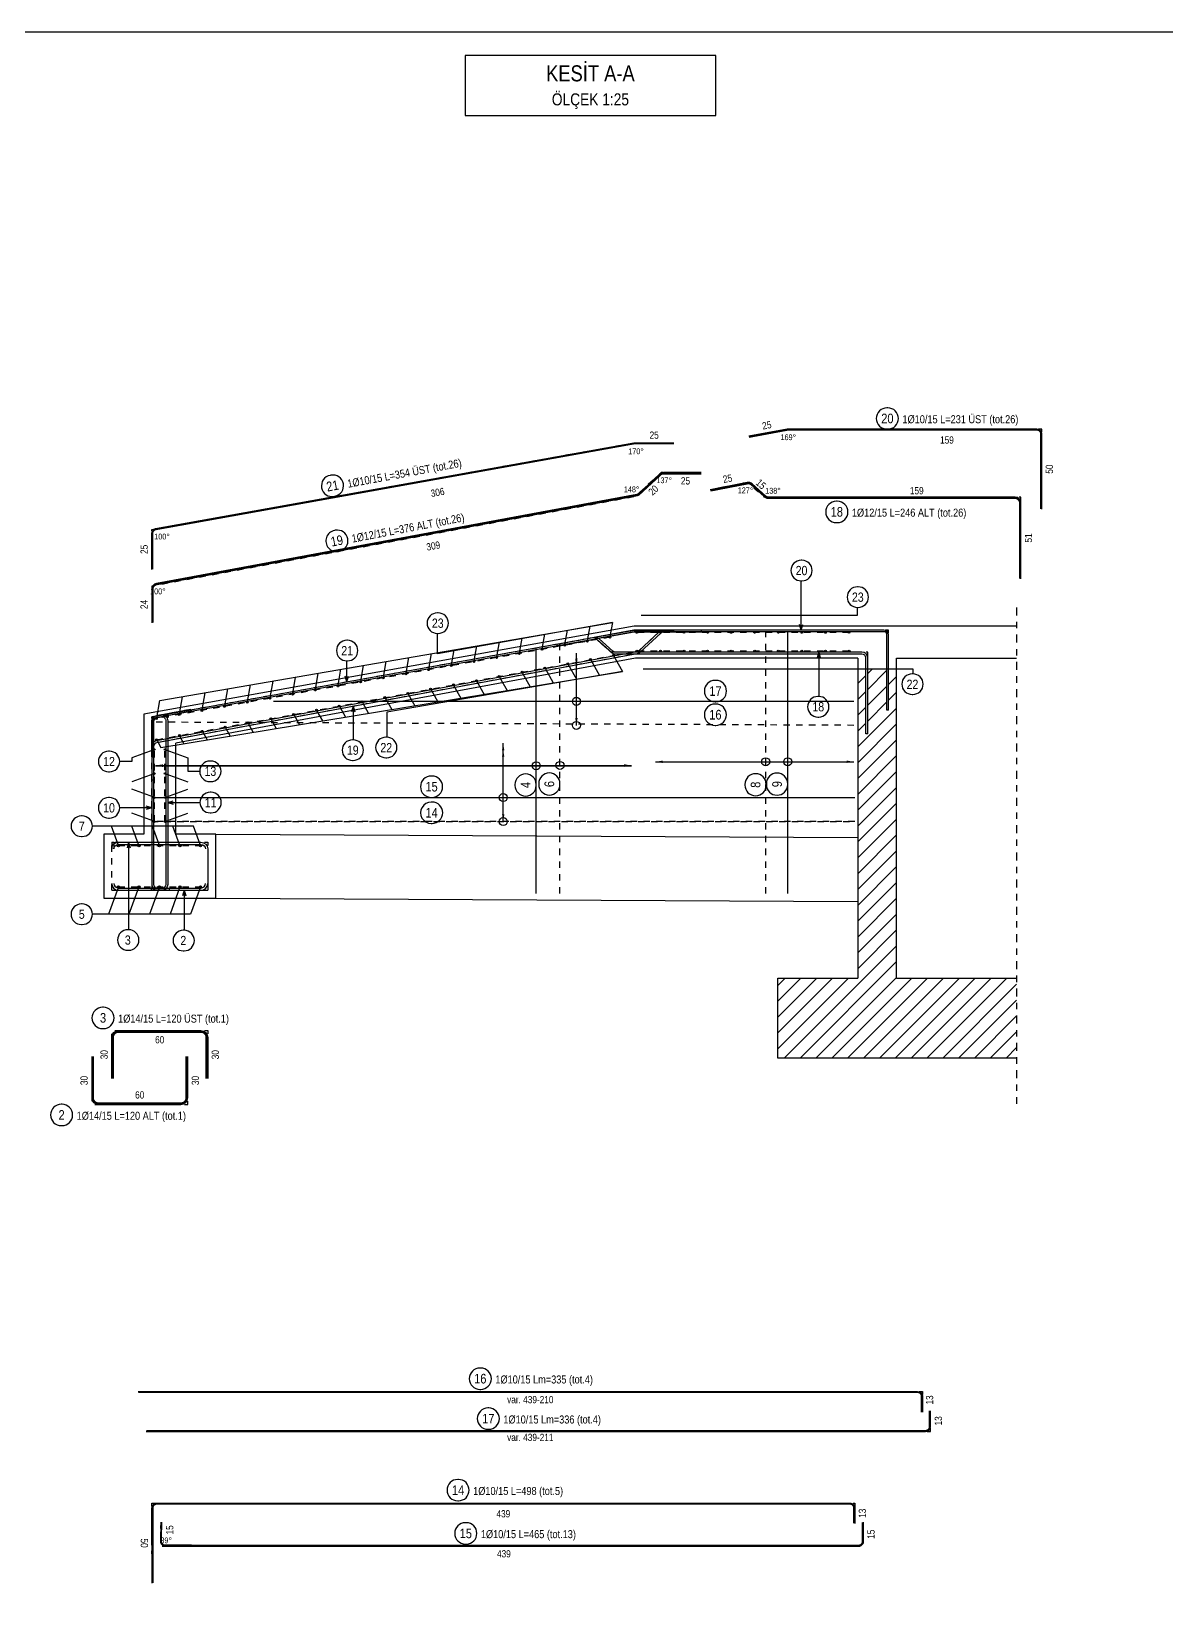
# Model space of a CAD drawing. Header units: metres. Extents: x 419734 to 420376, y 4564732 to 4565123.
# Drawn here: x 419902.43 to 419920.16, y 4564766.69 to 4564791.44 of the extents above; entities that cross this region are included whole.
import ezdxf
from ezdxf.enums import TextEntityAlignment as Align

# ---------------------------------------------------------------- set-up
doc = ezdxf.new("R2010")
doc.units = ezdxf.units.M
for name, pattern in [('ACA_TRATTO1', [1.5, 1, -0.5]), ('CONTINUA', [0]), ('HIDDEN', [0.5, 0.3, -0.2]), ('PUNTEGGIATA2', [0.125, 0, -0.125]), ('TRATTO-PUNTO', [1, 0.5, -0.25, 0, -0.25])]:
    doc.linetypes.add(name, pattern=pattern)
for name, color, linetype in [("07-ENTITA' COPRENTE", 7, 'Continuous'), ('07-TITOLI', 4, 'CONTINUA'), ('07_Ferri', 7, 'Continuous'), ('07_Richiami', 7, 'Continuous'), ('07_Serie Barre', 7, 'Continuous'), ('07_Tondini', 1, 'Continuous'), ('SW_ASSI', 7, 'TRATTO-PUNTO'), ('SW_MAGRONE', 2, 'Continuous'), ('SW_SEZIONI_CARPENTERIA', 4, 'Continuous'), ('SW_SOTTILE_02', 1, 'Continuous'), ('SW_TESTI', 2, 'Continuous'), ('SW_TRATTEGGIO_252', 252, 'Continuous')]:
    doc.layers.add(name, color=color, linetype=linetype)
doc.layers.add('07_GENERATRICI', color=31, linetype='Continuous', plot=False)
doc.layers.add('07_Poligonale', color=8, linetype='Continuous', plot=False)
doc.styles.add('ACA_1', font='ARIALN.TTF')
doc.styles.add('ITALFERR', font='romans.shx', dxfattribs={"width": 0.8})
doc.styles.add('SWS', font='ARIALN.TTF')

# ---------------------------------------------------------------- blocks, each defined once
blk = doc.blocks.new('*U1837')
at = {"layer": 'SW_TESTI', "color": 3, "style": 'ITALFERR', "width": 0.8}
for tag, p in [('EVENTUALE_1', (0, -0.6)), ('EVENTUALE_2', (0, -1.25))]:
    blk.add_attdef(tag, text='', height=0.3, dxfattribs=at).set_placement(p, align=Align.CENTER)
at = {"layer": 'SW_TESTI', "color": 2, "style": 'ITALFERR', "width": 0.8}
blk.add_attdef('EVENTUALE_3', text='', height=0.3, dxfattribs=at).set_placement((0, -1.9), align=Align.CENTER)
at = {"color": 255}
blk.add_wipeout([(-3.131, 1.5), (-3.131, 0), (3.131, 0), (3.131, 1.5)], dxfattribs=at).dxf.layer = "07-ENTITA' COPRENTE"
at = {"layer": 'SW_SOTTILE_02', "ltscale": 0.02}
blk.add_lwpolyline([(-3.131, 0), (3.131, 0), (3.131, 1.5), (-3.131, 1.5)], close=True, dxfattribs=at)
at = {"layer": 'SW_TESTI', "color": 3, "style": 'ITALFERR', "width": 0.8}
blk.add_attdef('TITOLO', text='', height=0.4, dxfattribs=at).set_placement((0, 0.85), align=Align.CENTER)
at = {"layer": 'SW_TESTI', "color": 2, "style": 'ITALFERR', "width": 0.8}
blk.add_attdef('SCALA', text='', height=0.3, dxfattribs=at).set_placement((0, 0.25), align=Align.CENTER)
blk = doc.blocks.new('STC_TCA_07148101130212000102', base_point=(112.4458, 15.4102))
at = {"color": 0}
blk.add_lwpolyline([(112.4433, 15.4768, 1), (112.4433, 15.3435), (112.4483, 15.3435, 1), (112.4483, 15.4768), (112.4433, 15.4768)], format="xyb", dxfattribs=at)
blk = doc.blocks.new('STC_TCA_07148100130212000101', base_point=(41.8663, 24.5986))
at = {"color": 0}
blk.add_lwpolyline([(41.8638, 24.6652, 1), (41.8638, 24.532), (41.8688, 24.532, 1), (41.8688, 24.6652), (41.8638, 24.6652)], format="xyb", dxfattribs=at)
blk = doc.blocks.new('STC_TCA_07148100130212000102', base_point=(11.1184, 11.2817))
at = {"color": 0}
blk.add_lwpolyline([(11.1159, 11.3484, 1), (11.1159, 11.2151), (11.1209, 11.2151, 1), (11.1209, 11.3484), (11.1159, 11.3484)], format="xyb", dxfattribs=at)
blk = doc.blocks.new('STC_TCA_07148101053130212000102', base_point=(119.4289, 27.1133))
at = {"color": 0}
blk.add_lwpolyline([(119.4142, 27.1784, 1), (119.4386, 27.0473), (119.4435, 27.0483, 1), (119.4192, 27.1793), (119.4142, 27.1784)], format="xyb", dxfattribs=at)
blk = doc.blocks.new('STC_TCA_07148101084130212000102', base_point=(119.456, 26.7699))
at = {"color": 0}
blk.add_lwpolyline([(119.4411, 26.8349, 1), (119.4661, 26.704), (119.471, 26.7049, 1), (119.446, 26.8358), (119.4411, 26.8349)], format="xyb", dxfattribs=at)
blk = doc.blocks.new('aca_arrow3')
at = {"color": 0}
blk.add_solid([(-1, 0.17), (0, 0), (-1, -0.16)], dxfattribs=at)
blk = doc.blocks.new('ACA_T1000200101177Continuous1000112500200011')
h = blk.add_hatch(color=7)
edge = h.paths.add_edge_path(flags=0)
edge.add_arc((0, 0), 0.005, 0, 360)
at = {"color": 0}
blk.add_circle((0, 0), 0.005, dxfattribs=at)
blk = doc.blocks.new('ACA_T1200200101177Continuous1000112500200011')
h = blk.add_hatch(color=7)
edge = h.paths.add_edge_path(flags=0)
edge.add_arc((0, 0), 0.006, 0, 360)
at = {"color": 0}
blk.add_circle((0, 0), 0.006, dxfattribs=at)
blk = doc.blocks.new('STC_TCA_07148109000130212000101', base_point=(43.9566, 29.4361))
at = {"color": 0}
blk.add_lwpolyline([(43.89, 29.4336, 1), (44.0232, 29.4336), (44.0232, 29.4386, 1), (43.89, 29.4386), (43.89, 29.4336)], format="xyb", dxfattribs=at)
blk = doc.blocks.new('STC_TCA_071481035985130212000102', base_point=(120.0482, 24.1411))
at = {"color": 0}
blk.add_lwpolyline([(120.0459, 24.2077, 1), (120.0455, 24.0745), (120.0505, 24.0744, 1), (120.0509, 24.2077), (120.0459, 24.2077)], format="xyb", dxfattribs=at)
blk = doc.blocks.new('ACA_T1400200101177Continuous1000112500200011')
h = blk.add_hatch(color=7)
edge = h.paths.add_edge_path(flags=0)
edge.add_arc((0, 0), 0.007, 0, 360)
at = {"color": 0}
blk.add_circle((0, 0), 0.007, dxfattribs=at)
blk = doc.blocks.new('STC_TCA_07147100130214000102', base_point=(14.2588, 10.4237))
at = {"color": 0}
blk.add_lwpolyline([(14.2563, 10.4879, 1), (14.2563, 10.3595), (14.2613, 10.3595, 1), (14.2613, 10.4879), (14.2563, 10.4879)], format="xyb", dxfattribs=at)
blk = doc.blocks.new('STC_TCA_07147100130213000102', base_point=(21.4863, 10.4237))
at = {"color": 0}
blk.add_lwpolyline([(21.4838, 10.4879, 1), (21.4838, 10.3595), (21.4888, 10.3595, 1), (21.4888, 10.4879), (21.4838, 10.4879)], format="xyb", dxfattribs=at)
blk = doc.blocks.new('STC_TCA_07147100130214000101', base_point=(44.6691, 8.2077))
at = {"color": 0}
blk.add_lwpolyline([(44.6666, 8.2719, 1), (44.6666, 8.1435), (44.6716, 8.1435, 1), (44.6716, 8.2719), (44.6666, 8.2719)], format="xyb", dxfattribs=at)
blk = doc.blocks.new('aca_arrow2')
at = {"color": 0}
for q in [(-1.1, 0.32), (-1.1, -0.32)]:
    blk.add_line((0, 0), q, dxfattribs=at)

msp = doc.modelspace()

# ---------------------------------------------------------------- hatches: boundary and pattern name
at = {"layer": 'SW_TRATTEGGIO_252'}
h = msp.add_hatch(dxfattribs=at)
h.set_pattern_fill('_USER', color=256, scale=0.175, angle=45, pattern_type=0)
h.set_pattern_definition([(45, (419601.5667, 4564718.93467), (-0.12374369, 0.12374369), [])])
h.paths.add_polyline_path([(419917.81636, 4564776.65558), (419915.94136, 4564776.65558), (419915.94136, 4564781.48676), (419915.81636, 4564781.48676), (419915.81636, 4564780.84023), (419915.79136, 4564780.84023), (419915.79136, 4564781.48676), (419915.49052, 4564781.48676), (419915.49052, 4564780.47023), (419915.46052, 4564780.47023), (419915.46052, 4564781.48676), (419915.33552, 4564781.48676), (419915.33552, 4564776.65558), (419914.08552, 4564776.65558), (419914.08552, 4564775.40558), (419917.81636, 4564775.40558)])

# ---------------------------------------------------------------- linework, layer by layer
at = {"layer": '07_Ferri', "color": 7, "flags": 128}
for points in [[(419904.30532, 4564783.03855), (419904.30532, 4564783.6008, -0.3631259), (419904.36708, 4564783.67462), (419911.83931, 4564785.01518, -0.04473508), (419911.85266, 4564785.01636), (419912.46293, 4564785.01556)], [(419918.20856, 4564783.97886), (419918.20856, 4564785.15386, 0.41421356), (419918.13356, 4564785.22886), (419914.24497, 4564785.22886, 0.04602), (419914.23126, 4564785.2276), (419913.63343, 4564785.11637)], [(419912.89003, 4564784.54871), (419912.30025, 4564784.54871, 0.18865738), (419912.23917, 4564784.52482), (419911.91364, 4564784.22406, -0.14164328), (419911.88385, 4564784.20913), (419904.37848, 4564782.81985, 0.36155027), (419904.30486, 4564782.73136), (419904.30483, 4564782.20397)], [(419917.88271, 4564782.89136), (419917.88271, 4564784.07636, 0.41421356), (419917.79271, 4564784.16636), (419913.9387, 4564784.16636, -0.18502549), (419913.8986, 4564784.18173), (419913.68581, 4564784.37286, 0.23480732), (419913.60861, 4564784.39427), (419913.03121, 4564784.28281)], [(419903.68025, 4564775.08527), (419903.68025, 4564775.73027, -0.41421356), (419903.78525, 4564775.83527), (419905.07525, 4564775.83527, -0.41421356), (419905.18025, 4564775.73027), (419905.18025, 4564775.08527)], [(419903.36775, 4564775.43141), (419903.36775, 4564774.78641, 0.41421356), (419903.47275, 4564774.68141), (419904.76275, 4564774.68141, 0.41421356), (419904.86775, 4564774.78641), (419904.86775, 4564775.43141)], [(419904.09479, 4564770.20054), (419916.26979, 4564770.20054, -0.41421356), (419916.34479, 4564770.12554), (419916.34479, 4564769.87554)], [(419904.21979, 4564769.57554), (419916.39479, 4564769.57554, 0.41421356), (419916.46979, 4564769.65054), (419916.46979, 4564769.90054)], [(419904.31028, 4564767.20934), (419904.30936, 4564768.38103, -0.41442881), (419904.38436, 4564768.45609), (419915.21292, 4564768.45656, -0.4142263), (419915.28792, 4564768.38156), (419915.28792, 4564768.13978)], [(419904.44543, 4564768.15978), (419904.44128, 4564767.86181, 0.41823924), (419904.51626, 4564767.78576), (419915.34774, 4564767.78355, 0.41427343), (419915.42276, 4564767.85855), (419915.42276, 4564768.1585)]]:
    msp.add_lwpolyline(points, format="xyb", dxfattribs=at)
at = {"layer": '07_Ferri', "color": 7, "ltscale": 0.025, "flags": 128}
for points, const_width in [([(419904.31782, 4564783.03855), (419904.31782, 4564783.6008, -0.3631259), (419904.36929, 4564783.66232), (419911.84152, 4564785.00287, -0.04473508), (419911.85264, 4564785.00386), (419912.46292, 4564785.00306)], 0.025), ([(419918.19606, 4564783.97886), (419918.19606, 4564785.15386, 0.41421356), (419918.13356, 4564785.21636), (419914.24497, 4564785.21636, 0.04602), (419914.23354, 4564785.21531), (419913.63572, 4564785.10408)], 0.025), ([(419912.89003, 4564784.53371), (419912.30025, 4564784.53371, 0.18865738), (419912.24935, 4564784.5138), (419911.92382, 4564784.21304, -0.14164328), (419911.88658, 4564784.19439), (419904.38121, 4564782.8051, 0.36155027), (419904.31986, 4564782.73135), (419904.31983, 4564782.20397)], 0.03), ([(419917.86771, 4564782.89136), (419917.86771, 4564784.07636, 0.41421356), (419917.79271, 4564784.15136), (419913.9387, 4564784.15136, -0.18502549), (419913.88858, 4564784.17057), (419913.67579, 4564784.3617, 0.23480732), (419913.61145, 4564784.37954), (419913.03406, 4564784.26808)], 0.03), ([(419903.69775, 4564775.08527), (419903.69775, 4564775.73027, -0.41421356), (419903.78525, 4564775.81777), (419905.07525, 4564775.81777, -0.41421356), (419905.16275, 4564775.73027), (419905.16275, 4564775.08527)], 0.035), ([(419903.38525, 4564775.43141), (419903.38525, 4564774.78641, 0.41421356), (419903.47275, 4564774.69891), (419904.76275, 4564774.69891, 0.41421356), (419904.85025, 4564774.78641), (419904.85025, 4564775.43141)], 0.035), ([(419904.09479, 4564770.18804), (419916.26979, 4564770.18804, -0.41421356), (419916.33229, 4564770.12554), (419916.33229, 4564769.87554)], 0.025), ([(419904.21979, 4564769.58804), (419916.39479, 4564769.58804, 0.41421356), (419916.45729, 4564769.65054), (419916.45729, 4564769.90054)], 0.025), ([(419904.32278, 4564767.20935), (419904.32186, 4564768.38104, -0.41442881), (419904.38436, 4564768.44359), (419915.21292, 4564768.44406, -0.4142263), (419915.27542, 4564768.38156), (419915.27542, 4564768.13978)], 0.025), ([(419904.45793, 4564768.1596), (419904.45378, 4564767.86163, 0.41823906), (419904.51626, 4564767.79826), (419915.34775, 4564767.79605, 0.41427343), (419915.41026, 4564767.85855), (419915.41026, 4564768.1585)], 0.025)]:
    msp.add_lwpolyline(points, format="xyb", dxfattribs=dict(at, const_width=const_width))
at = {"layer": '07_Ferri', "color": 1, "flags": 128}
for points in [[(419904.30532, 4564780.11242), (419904.30532, 4564780.67468, -0.3631259), (419904.36708, 4564780.7485), (419911.83931, 4564782.08905, -0.04473508), (419911.85266, 4564782.09023), (419912.46293, 4564782.08943)], [(419912.30026, 4564782.09023, 0.18865738), (419912.23919, 4564782.06634), (419911.91374, 4564781.76566, -0.14164328), (419911.88394, 4564781.75073), (419904.37902, 4564780.36153, 0.36155027), (419904.3054, 4564780.27304), (419904.30537, 4564779.7456)], [(419915.81636, 4564780.84023), (419915.81636, 4564782.01523, 0.41421356), (419915.74136, 4564782.09023), (419911.85278, 4564782.09023, 0.04602), (419911.83906, 4564782.08897), (419911.24124, 4564781.97774)], [(419915.49052, 4564780.47023), (419915.49052, 4564781.65523, 0.41421356), (419915.40052, 4564781.74523), (419911.54651, 4564781.74523, -0.18502549), (419911.50642, 4564781.7606), (419911.29346, 4564781.95188, 0.23324899), (419911.21679, 4564781.97339), (419910.63848, 4564781.8653)], [(419904.91777, 4564780.85136), (419904.37882, 4564780.7511, 0.36131912), (419904.30528, 4564780.66262), (419904.30532, 4564778.11767, 0.41420927), (419904.39532, 4564778.02767), (419904.58007, 4564778.02767)], [(419903.68025, 4564778.77773), (419903.68025, 4564778.67273, -0.41421356), (419903.78525, 4564778.77773), (419905.07525, 4564778.77773, -0.41421356), (419905.18025, 4564778.67273), (419905.18025, 4564778.02773)], [(419903.68025, 4564778.13273, 0.41421356), (419903.78525, 4564778.02773), (419905.07525, 4564778.02773, 0.41421356), (419905.18025, 4564778.13273)]]:
    msp.add_lwpolyline(points, format="xyb", dxfattribs=at)
at = {"layer": '07_Ferri', "color": 1, "ltscale": 0.025, "flags": 128}
for points in [[(419904.30532, 4564780.11242), (419904.33032, 4564780.11242), (419904.33032, 4564780.67468, -0.3631259), (419904.37149, 4564780.72389), (419911.84373, 4564782.06444, -0.04473508), (419911.85262, 4564782.06523), (419912.4629, 4564782.06443), (419912.46293, 4564782.08943)], [(419912.89005, 4564782.09023), (419912.89005, 4564782.06023), (419912.30026, 4564782.06023, 0.18865738), (419912.25954, 4564782.04431), (419911.9341, 4564781.74362, -0.14164328), (419911.8894, 4564781.72123), (419904.38448, 4564780.33203, 0.36155027), (419904.3354, 4564780.27303), (419904.33537, 4564779.7456), (419904.30537, 4564779.7456)], [(419915.81636, 4564780.84023), (419915.79136, 4564780.84023), (419915.79136, 4564782.01523, 0.41421356), (419915.74136, 4564782.06523), (419911.85278, 4564782.06523, 0.04602), (419911.84364, 4564782.06439), (419911.24581, 4564781.95316), (419911.24124, 4564781.97774)], [(419915.49052, 4564780.47023), (419915.46052, 4564780.47023), (419915.46052, 4564781.65523, 0.41421356), (419915.40052, 4564781.71523), (419911.54651, 4564781.71523, -0.18502549), (419911.48637, 4564781.73828), (419911.27342, 4564781.92956, 0.23324899), (419911.2223, 4564781.9439), (419910.64399, 4564781.83581), (419910.63848, 4564781.8653)], [(419904.91777, 4564780.85136), (419904.92326, 4564780.82186), (419904.38431, 4564780.72161, 0.36131912), (419904.33528, 4564780.66262), (419904.33532, 4564778.11767, 0.41420927), (419904.39532, 4564778.05767), (419904.58007, 4564778.05767), (419904.58007, 4564778.02767)], [(419903.71525, 4564778.77773), (419903.71525, 4564778.67273, -0.41421356), (419903.78525, 4564778.74273), (419905.07525, 4564778.74273, -0.41421356), (419905.14525, 4564778.67273)], [(419903.71525, 4564778.13273, 0.41421356), (419903.78525, 4564778.06273), (419905.07525, 4564778.06273, 0.41421356), (419905.14525, 4564778.13273)]]:
    msp.add_lwpolyline(points, format="xyb", dxfattribs=at)
at = {"layer": '07_Ferri', "color": 1, "linetype": 'Continuous', "ltscale": 0.025, "flags": 128}
for points in [[(419904.30532, 4564780.73743), (419904.44866, 4564780.76409, -0.46917172), (419904.55513, 4564780.67561), (419904.55513, 4564778.11774, -0.41421356), (419904.46513, 4564778.02774), (419904.29447, 4564778.02774)], [(419904.30532, 4564780.73743), (419904.3108, 4564780.70793), (419904.45415, 4564780.7346, -0.46917165), (419904.52513, 4564780.67561), (419904.52513, 4564778.11774, -0.41421356), (419904.46513, 4564778.05774), (419904.29447, 4564778.05774), (419904.29447, 4564778.02774)]]:
    msp.add_lwpolyline(points, format="xyb", dxfattribs=at)
at = {"layer": '07_Ferri', "color": 1, "ltscale": 0.025, "flags": 128}
for points in [[(419903.68025, 4564778.77773), (419903.71525, 4564778.77773)], [(419905.14525, 4564778.77773), (419905.18025, 4564778.77773)], [(419903.68025, 4564778.02773), (419903.71525, 4564778.02773)], [(419905.14525, 4564778.02773), (419905.14525, 4564778.02773), (419905.18025, 4564778.02773)]]:
    msp.add_lwpolyline(points, dxfattribs=at)
at = {"layer": '07_GENERATRICI', "color": 2, "linetype": 'ACA_TRATTO1', "ltscale": 0.025}
for p, q in [((419904.38073, 4564780.37728), (419911.51787, 4564781.69565)), ((419904.34781, 4564779.10023), (419904.34781, 4564780.22523)), ((419904.51263, 4564779.10051), (419904.51263, 4564780.22551)), ((419903.78525, 4564778.72523), (419905.06745, 4564778.72523)), ((419903.78525, 4564778.08023), (419905.06745, 4564778.08023))]:
    msp.add_line(p, q, dxfattribs=at)
at = {"layer": '07_GENERATRICI', "color": 2, "linetype": 'ACA_TRATTO1', "ltscale": 0.025, "flags": 128}
for points in [[(419915.19881, 4564782.05269), (419911.88452, 4564782.05269)], [(419911.4651, 4564781.9785), (419904.38073, 4564780.70686)], [(419915.1988, 4564781.76023), (419911.88452, 4564781.76023)]]:
    msp.add_lwpolyline(points, dxfattribs=at)
at = {"layer": '07_GENERATRICI', "color": 6, "linetype": 'ACA_TRATTO1', "ltscale": 0.025, "flags": 128}
msp.add_lwpolyline([(419915.28679, 4564779.10034), (419904.30529, 4564779.10034), (419904.30531, 4564780.32292)], dxfattribs=at)
at = {"layer": '07_Poligonale', "linetype": 'PUNTEGGIATA2', "ltscale": 0.025, "flags": 128}
for points in [[(419904.30532, 4564783.03855), (419904.30532, 4564783.66355), (419911.84593, 4564785.01636), (419912.46293, 4564785.01556)], [(419918.20856, 4564783.97886), (419918.20856, 4564785.22886), (419914.23806, 4564785.22886), (419913.63343, 4564785.11637)], [(419912.89003, 4564784.54871), (419912.26503, 4564784.54871), (419911.85961, 4564784.17414), (419904.30486, 4564782.77571), (419904.30483, 4564782.20397)], [(419917.88271, 4564782.89136), (419917.88271, 4564784.16636), (419913.87081, 4564784.16636), (419913.61558, 4564784.39562), (419913.03121, 4564784.28281)], [(419904.30532, 4564780.11242), (419904.30532, 4564780.73742), (419911.84593, 4564782.09024), (419912.46293, 4564782.08943)], [(419912.26505, 4564782.09023), (419911.8597, 4564781.71574), (419904.3054, 4564780.31739), (419904.30537, 4564779.7456)], [(419915.81636, 4564780.84023), (419915.81636, 4564782.09023), (419911.84586, 4564782.09023), (419911.24124, 4564781.97774)], [(419915.49052, 4564780.47023), (419915.49052, 4564781.74523), (419911.47863, 4564781.74523), (419911.22327, 4564781.9746), (419910.63848, 4564781.8653)], [(419904.91777, 4564780.85136), (419904.30528, 4564780.73742), (419904.30532, 4564778.02767), (419904.58007, 4564778.02767)], [(419904.30532, 4564780.73743), (419904.45682, 4564780.76561), (419904.55513, 4564780.76561), (419904.55513, 4564778.02774), (419904.29447, 4564778.02774)], [(419903.68025, 4564778.02773), (419903.68025, 4564778.77773), (419905.18025, 4564778.77773), (419905.18025, 4564778.02773)], [(419903.68025, 4564778.02773), (419905.18025, 4564778.02773)], [(419903.68025, 4564775.08527), (419903.68025, 4564775.83527), (419905.18025, 4564775.83527), (419905.18025, 4564775.08527)], [(419903.36775, 4564775.43141), (419903.36775, 4564774.68141), (419904.86775, 4564774.68141), (419904.86775, 4564775.43141)], [(419904.09479, 4564770.20054), (419916.34479, 4564770.20054), (419916.34479, 4564769.87554)], [(419904.21979, 4564769.57554), (419916.46979, 4564769.57554), (419916.46979, 4564769.90054)], [(419904.31028, 4564767.20934), (419904.30931, 4564768.45609), (419915.28792, 4564768.45657), (419915.28792, 4564768.13978)], [(419904.44543, 4564768.15978), (419904.44128, 4564767.86129), (419904.44126, 4564767.78578), (419915.42276, 4564767.78353), (419915.42276, 4564768.1585)]]:
    msp.add_lwpolyline(points, dxfattribs=at)
at = {"layer": '07_Richiami'}
for p, q in [((419910.75888, 4564781.86364), (419910.79939, 4564782.08887)), ((419911.11309, 4564781.92722), (419911.15317, 4564782.14999)), ((419911.46731, 4564781.9908), (419911.50694, 4564782.21111)), ((419909.342, 4564781.60931), (419909.38429, 4564781.84438)), ((419909.69622, 4564781.67289), (419909.73806, 4564781.9055)), ((419910.05044, 4564781.73648), (419910.09184, 4564781.96662)), ((419910.40466, 4564781.80006), (419910.44562, 4564782.02775)), ((419907.92513, 4564781.35498), (419907.96919, 4564781.5999)), ((419908.27935, 4564781.41856), (419908.32296, 4564781.66102)), ((419908.63357, 4564781.48215), (419908.67674, 4564781.72214)), ((419908.98778, 4564781.54573), (419909.03051, 4564781.78326)), ((419911.16836, 4564781.61666), (419911.2995, 4564781.38346)), ((419911.52522, 4564781.68258), (419911.66004, 4564781.44283)), ((419906.50826, 4564781.10065), (419906.55408, 4564781.35541)), ((419906.86247, 4564781.16424), (419906.90786, 4564781.41653)), ((419907.21669, 4564781.22782), (419907.26164, 4564781.47765)), ((419907.57091, 4564781.2914), (419907.61541, 4564781.53877)), ((419909.74094, 4564781.35298), (419909.85734, 4564781.14598)), ((419910.09779, 4564781.4189), (419910.21788, 4564781.20535)), ((419910.45465, 4564781.48482), (419910.57842, 4564781.26472)), ((419910.81151, 4564781.55074), (419910.93896, 4564781.32409)), ((419905.09138, 4564780.84633), (419905.13898, 4564781.11092)), ((419905.4456, 4564780.90991), (419905.49276, 4564781.17205)), ((419905.79982, 4564780.97349), (419905.84653, 4564781.23317)), ((419906.15404, 4564781.03707), (419906.20031, 4564781.29429)), ((419908.31351, 4564781.08931), (419908.41519, 4564780.9085)), ((419908.67037, 4564781.15523), (419908.77573, 4564780.96787)), ((419909.02722, 4564781.22115), (419909.13627, 4564781.02724)), ((419909.38408, 4564781.28707), (419909.49681, 4564781.08661)), ((419904.38295, 4564780.71916), (419904.43143, 4564780.98868)), ((419904.73717, 4564780.78274), (419904.78521, 4564781.0498)), ((419906.88608, 4564780.82564), (419906.97303, 4564780.67102)), ((419907.24294, 4564780.89156), (419907.33357, 4564780.73039)), ((419907.5998, 4564780.95747), (419907.69411, 4564780.78976)), ((419907.95665, 4564781.02339), (419908.05465, 4564780.84913)), ((419905.45866, 4564780.56197), (419905.53088, 4564780.43354)), ((419905.81551, 4564780.62788), (419905.89142, 4564780.49291)), ((419906.17237, 4564780.6938), (419906.25196, 4564780.55228)), ((419906.52923, 4564780.75972), (419906.61249, 4564780.61165)), ((419904.38809, 4564780.36421), (419904.44926, 4564780.25543)), ((419904.74494, 4564780.43013), (419904.8098, 4564780.3148)), ((419905.1018, 4564780.49605), (419905.17034, 4564780.37417)), ((419904.33606, 4564780.22096), (419903.99282, 4564780.09603)), ((419904.52437, 4564780.22123), (419904.86779, 4564780.09624)), ((419904.33606, 4564779.84596), (419903.99282, 4564779.72103)), ((419904.52437, 4564779.84623), (419904.86779, 4564779.72124)), ((419904.33606, 4564779.47951), (419903.99282, 4564779.60444)), ((419904.52437, 4564779.47978), (419904.86779, 4564779.60477)), ((419904.33606, 4564779.10451), (419903.99282, 4564779.22944)), ((419904.52437, 4564779.10478), (419904.86779, 4564779.22977)), ((419903.77926, 4564778.74168), (419903.67515, 4564779.02773)), ((419904.09981, 4564778.74168), (419903.9957, 4564779.02773)), ((419904.42036, 4564778.74168), (419904.31625, 4564779.02773)), ((419904.74091, 4564778.74168), (419904.6368, 4564779.02773)), ((419905.06146, 4564778.74168), (419904.95735, 4564779.02773)), ((419903.77926, 4564778.06379), (419903.62965, 4564777.65273)), ((419904.09981, 4564778.06379), (419903.9502, 4564777.65273)), ((419904.42036, 4564778.06379), (419904.27075, 4564777.65273)), ((419904.74091, 4564778.06379), (419904.5913, 4564777.65273)), ((419905.06146, 4564778.06379), (419904.91185, 4564777.65273))]:
    msp.add_line(p, q, dxfattribs=at)
at = {"layer": '07_Richiami', "flags": 128}
for points in [[(419914.45037, 4564782.09023), (419914.45037, 4564782.85991)], [(419911.95403, 4564782.32379), (419915.32942, 4564782.32379), (419915.32942, 4564782.44449)], [(419904.43143, 4564780.98868), (419911.50525, 4564782.21082), (419908.7677, 4564781.71851), (419908.7677, 4564782.038)], [(419907.35237, 4564781.28407), (419907.35237, 4564781.6097)], [(419914.7244, 4564781.74523), (419914.7244, 4564781.05369)], [(419904.44926, 4564780.25543), (419911.6621, 4564781.44317), (419907.97586, 4564780.8106), (419907.97586, 4564780.41699)], [(419911.98405, 4564781.48676), (419916.19607, 4564781.48676), (419916.19607, 4564781.40603)], [(419907.45311, 4564780.90005), (419907.45311, 4564780.3754)], [(419903.99282, 4564780.09603), (419903.99282, 4564780.0383), (419903.80532, 4564780.0383)], [(419904.86779, 4564780.09624), (419904.86779, 4564779.88529), (419905.05529, 4564779.88529)], [(419904.55513, 4564779.39668), (419905.0591, 4564779.39668)], [(419904.3053, 4564779.3148), (419903.80532, 4564779.3148)], [(419904.95735, 4564779.02773), (419903.37965, 4564779.02773)], [(419903.94521, 4564778.77773), (419903.94521, 4564777.4103)], [(419904.81139, 4564778.02773), (419904.81139, 4564777.40273)], [(419904.91185, 4564777.65273), (419903.37965, 4564777.65273)]]:
    msp.add_lwpolyline(points, dxfattribs=at)
at = {"layer": '07_Serie Barre', "color": 1, "linetype": 'HIDDEN', "ltscale": 0.025}
for p, q in [((419913.89638, 4564777.97773), (419913.89638, 4564782.05273)), ((419910.68334, 4564777.97778), (419910.68334, 4564781.87395)), ((419915.27292, 4564780.60254), (419904.30528, 4564780.65238)), ((419904.30532, 4564779.10023), (419915.28394, 4564779.10023))]:
    msp.add_line(p, q, dxfattribs=at)
at = {"layer": '07_Serie Barre', "color": 1, "linetype": 'Continuous', "ltscale": 0.025}
for p, q in [((419914.24051, 4564777.97773), (419914.24051, 4564782.06481)), ((419910.31182, 4564777.97777), (419910.31179, 4564781.80483)), ((419915.27292, 4564780.97754), (419906.20615, 4564780.97744))]:
    msp.add_line(p, q, dxfattribs=at)
at = {"layer": '07_Serie Barre', "color": 1}
msp.add_line((419904.30531, 4564779.47523), (419915.28681, 4564779.47523), dxfattribs=at)
at = {"layer": '07_Serie Barre', "color": 2, "flags": 128}
for points in [[(419910.93963, 4564780.60247), (419910.93963, 4564781.72753)], [(419909.79606, 4564779.10023), (419909.79602, 4564780.32281)], [(419909.79604, 4564779.10034), (419909.79605, 4564780.22534)], [(419909.79606, 4564779.10023), (419909.79607, 4564780.22523)], [(419904.36714, 4564779.97579), (419911.79796, 4564779.97588)], [(419904.36714, 4564779.97189), (419911.79797, 4564779.97202)], [(419912.17568, 4564780.03377), (419915.27293, 4564780.03377)]]:
    msp.add_lwpolyline(points, dxfattribs=at)
at = {"layer": '07_Serie Barre', "color": 2}
for centre in [(419910.93963, 4564780.97749), (419910.93963, 4564780.60247), (419913.89638, 4564780.03377), (419914.24051, 4564780.03377), (419910.31181, 4564779.97199), (419910.68334, 4564779.97587), (419909.79606, 4564779.47523), (419909.79606, 4564779.10023)]:
    msp.add_circle(centre, 0.0625, dxfattribs=at)
at = {"layer": 'SW_ASSI', "ltscale": 0.25}
msp.add_lwpolyline([(419917.81636, 4564782.44423), (419917.81636, 4564774.69442)], dxfattribs=at)
at = {"layer": 'SW_MAGRONE'}
for p, q in [((419911.84016, 4564782.15273), (419904.18032, 4564780.77773)), ((419917.81636, 4564782.15273), (419911.84016, 4564782.15273)), ((419911.8651, 4564781.65273), (419904.68029, 4564780.32524)), ((419915.33552, 4564781.65273), (419911.8651, 4564781.65273)), ((419915.33552, 4564781.65273), (419915.33552, 4564776.65558)), ((419915.94136, 4564776.65558), (419915.94136, 4564781.65273)), ((419904.18032, 4564780.77773), (419904.18032, 4564778.90273)), ((419904.68029, 4564778.90273), (419904.68029, 4564780.32524)), ((419904.18032, 4564778.90273), (419903.55525, 4564778.90273)), ((419903.55525, 4564778.90273), (419903.55525, 4564777.90273)), ((419905.30525, 4564778.90273), (419904.68029, 4564778.90273)), ((419905.30525, 4564777.90273), (419905.30525, 4564778.90273)), ((419903.55525, 4564777.90273), (419905.30525, 4564777.90273))]:
    msp.add_line(p, q, dxfattribs=at)
for points in [[(419915.94136, 4564781.65273), (419917.81636, 4564781.65273)], [(419905.30525, 4564778.90273), (419915.33552, 4564778.85273)], [(419905.30525, 4564777.90273), (419915.33552, 4564777.85273)], [(419917.81636, 4564775.40558), (419914.08552, 4564775.40558), (419914.08552, 4564776.65558), (419915.33552, 4564776.65558)], [(419915.94136, 4564776.65558), (419917.81636, 4564776.65558)]]:
    msp.add_lwpolyline(points, dxfattribs=at)

# ---------------------------------------------------------------- block references
at = {"layer": '07-TITOLI'}
ref = msp.add_blockref('*U1837', (419911.15856, 4564790.12832), dxfattribs=dict(at, xscale=0.625, yscale=0.625, zscale=0.625))
ref.add_attrib('TITOLO', 'KESİT A-A', dxfattribs={"layer": 'SW_TESTI', "color": 3, "height": 0.25, "style": 'SWS'}).set_placement((419911.15856, 4564790.65957), align=Align.CENTER)
ref.add_attrib('SCALA', 'ÖLÇEK 1:25', dxfattribs={"layer": 'SW_TESTI', "height": 0.1875, "style": 'SWS'}).set_placement((419911.15856, 4564790.28457), align=Align.CENTER)
at = {"layer": '07_Ferri', "color": 7, "xscale": 2.5, "yscale": 2.5, "zscale": 2.5}
for name, p in [('STC_TCA_07148100130212000102', (419915.79782, 4564785.39445)), ('STC_TCA_07148101053130212000102', (419907.12979, 4564784.34356)), ('STC_TCA_07148100130212000102', (419915.008, 4564783.93603)), ('STC_TCA_07148101084130212000102', (419907.19795, 4564783.48377)), ('STC_TCA_07148100130212000101', (419903.54527, 4564776.0343)), ('STC_TCA_07148100130212000101', (419902.89777, 4564774.51889)), ('STC_TCA_07148100130212000102', (419909.43824, 4564770.39957)), ('STC_TCA_07148100130212000102', (419909.56324, 4564769.77584)), ('STC_TCA_07148101130212000102', (419909.09139, 4564768.65935)), ('STC_TCA_07148100130212000102', (419909.21215, 4564767.9838))]:
    msp.add_blockref(name, p, dxfattribs=at)
at = {"layer": '07_Richiami', "color": 7, "xscale": 2.5, "yscale": 2.5, "zscale": 2.5}
for name, p in [('STC_TCA_07147100130213000102', (419914.45662, 4564783.02037)), ('STC_TCA_07147100130213000102', (419915.33567, 4564782.60496)), ('STC_TCA_07147100130213000102', (419908.77395, 4564782.19847)), ('STC_TCA_07147100130213000102', (419907.35862, 4564781.77017)), ('STC_TCA_07148101130212000102', (419913.11231, 4564781.13798)), ('STC_TCA_07147100130214000102', (419916.18982, 4564781.24557)), ('STC_TCA_07148101130212000102', (419913.11121, 4564780.7691)), ('STC_TCA_07147100130214000102', (419914.71815, 4564780.89322)), ('STC_TCA_07147100130214000102', (419907.44686, 4564780.21493)), ('STC_TCA_07147100130214000102', (419907.96961, 4564780.25652)), ('STC_TCA_07147100130214000102', (419903.6386, 4564780.0383)), ('STC_TCA_07147100130213000102', (419905.222, 4564779.88529)), ('STC_TCA_07148109000130212000101', (419910.14524, 4564779.67101)), ('STC_TCA_07148109000130212000101', (419910.51678, 4564779.68607)), ('STC_TCA_07148109000130212000101', (419913.73805, 4564779.67526)), ('STC_TCA_07148109000130212000101', (419914.07395, 4564779.68457)), ('STC_TCA_07148100130212000102', (419908.67705, 4564779.64423)), ('STC_TCA_07147100130214000102', (419903.6386, 4564779.3148)), ('STC_TCA_07147100130213000102', (419905.22582, 4564779.39668)), ('STC_TCA_071481035985130212000102', (419908.67823, 4564779.23791)), ('STC_TCA_07147100130214000101', (419903.21293, 4564779.02773)), ('STC_TCA_07147100130214000101', (419903.21293, 4564777.65273)), ('STC_TCA_07147100130214000101', (419903.93896, 4564777.24983)), ('STC_TCA_07147100130214000101', (419904.80514, 4564777.24227))]:
    msp.add_blockref(name, p, dxfattribs=at)
at = {"layer": '07_Richiami', "xscale": 0.078125, "yscale": 0.078125, "zscale": 0.078125}
for p, rotation in [((419914.45037, 4564782.09023), 270), ((419914.7244, 4564781.74523), 90), ((419907.35237, 4564781.28407), 270), ((419907.45311, 4564780.90005), 90), ((419904.55513, 4564779.39668), 180), ((419903.94521, 4564778.77773), 90), ((419904.81139, 4564778.02773), 90)]:
    msp.add_blockref('aca_arrow2', p, dxfattribs=dict(at, rotation=rotation))
msp.add_blockref('aca_arrow2', (419904.3053, 4564779.3148), dxfattribs=at)
at = {"layer": '07_Serie Barre', "color": 2}
for p, xscale, yscale, zscale, rotation in [((419910.93963, 4564781.72753), 0.1125, 0.1125, 0.1125, 90), ((419910.93963, 4564781.72752), 0.1125, 0.1125, 0.1125, 90), ((419910.93963, 4564780.60247), 0.1125, 0.1125, 0.1125, 270), ((419909.79602, 4564780.32281), 0.1125, 0.1125, 0.1125, 90.00164046711055), ((419909.79605, 4564780.22534), 0.1124999999999999, 0.1124999999999999, 0.1124999999999999, 89.99909690175126), ((419909.79607, 4564780.22523), 0.1124999999999999, 0.1124999999999999, 0.1124999999999999, 89.99920003568371), ((419904.36714, 4564779.97579), 0.1125, 0.1125, 0.1125, 180.0006973206153), ((419904.36714, 4564779.97189), 0.1125, 0.1125, 0.1125, 180.0009840749426), ((419911.79796, 4564779.97588), 0.1125, 0.1125, 0.1125, 0.0006973206152872983), ((419911.79797, 4564779.97202), 0.1125, 0.1125, 0.1125, 0.0009840749425963123), ((419912.17568, 4564780.03377), 0.1125, 0.1125, 0.1125, 180), ((419909.79604, 4564779.10034), 0.1124999999999999, 0.1124999999999999, 0.1124999999999999, 269.9990969017513), ((419909.79606, 4564779.10023), 0.1124999999999999, 0.1124999999999999, 0.1124999999999999, 269.9992000356837), ((419909.79606, 4564779.10023), 0.1125, 0.1125, 0.1125, 270.0016404671105)]:
    msp.add_blockref('aca_arrow3', p, dxfattribs=dict(at, xscale=xscale, yscale=yscale, zscale=zscale, rotation=rotation))
at = {"layer": '07_Serie Barre', "color": 2, "xscale": 0.1125, "yscale": 0.1125, "zscale": 0.1125}
msp.add_blockref('aca_arrow3', (419915.27293, 4564780.03377), dxfattribs=at)
at = {"layer": '07_Tondini', "xscale": 2.5, "yscale": 2.5, "zscale": 2.5}
for name, p, rotation in [('ACA_T1000200101177Continuous1000112500200011', (419911.88452, 4564782.05269), 180), ('ACA_T1000200101177Continuous1000112500200011', (419912.25277, 4564782.05269), 180), ('ACA_T1000200101177Continuous1000112500200011', (419912.62103, 4564782.05269), 180), ('ACA_T1000200101177Continuous1000112500200011', (419912.98928, 4564782.05269), 180), ('ACA_T1000200101177Continuous1000112500200011', (419913.35753, 4564782.05269), 180), ('ACA_T1000200101177Continuous1000112500200011', (419913.72579, 4564782.05269), 180), ('ACA_T1000200101177Continuous1000112500200011', (419914.09404, 4564782.05269), 180), ('ACA_T1000200101177Continuous1000112500200011', (419914.4623, 4564782.05269), 180), ('ACA_T1000200101177Continuous1000112500200011', (419914.83055, 4564782.05269), 180), ('ACA_T1000200101177Continuous1000112500200011', (419915.19881, 4564782.05269), 180), ('ACA_T1000200101177Continuous1000112500200011', (419910.40244, 4564781.78775), 10.17620995505073), ('ACA_T1000200101177Continuous1000112500200011', (419910.75666, 4564781.85134), 10.17620995505073), ('ACA_T1000200101177Continuous1000112500200011', (419911.11088, 4564781.91492), 10.17620995505073), ('ACA_T1000200101177Continuous1000112500200011', (419911.4651, 4564781.9785), 10.17620995505073), ('ACA_T1000200101177Continuous1000112500200011', (419909.33979, 4564781.59701), 10.17620995505073), ('ACA_T1000200101177Continuous1000112500200011', (419909.69401, 4564781.66059), 10.17620995505073), ('ACA_T1000200101177Continuous1000112500200011', (419910.04823, 4564781.72417), 10.17620995505073), ('ACA_T1200200101177Continuous1000112500200011', (419910.80415, 4564781.56381), 10.46566627569821), ('ACA_T1200200101177Continuous1000112500200011', (419911.16101, 4564781.62973), 10.46566627569821), ('ACA_T1200200101177Continuous1000112500200011', (419911.51787, 4564781.69565), 10.46566627569821), ('ACA_T1200200101177Continuous1000112500200011', (419911.88452, 4564781.76023), 180), ('ACA_T1200200101177Continuous1000112500200011', (419912.25277, 4564781.76023), 180), ('ACA_T1200200101177Continuous1000112500200011', (419912.62103, 4564781.76023), 180), ('ACA_T1200200101177Continuous1000112500200011', (419912.98928, 4564781.76023), 180), ('ACA_T1200200101177Continuous1000112500200011', (419913.35753, 4564781.76023), 180), ('ACA_T1200200101177Continuous1000112500200011', (419913.72579, 4564781.76023), 180), ('ACA_T1200200101177Continuous1000112500200011', (419914.09404, 4564781.76023), 180), ('ACA_T1200200101177Continuous1000112500200011', (419914.46229, 4564781.76023), 180), ('ACA_T1200200101177Continuous1000112500200011', (419914.83055, 4564781.76023), 180), ('ACA_T1200200101177Continuous1000112500200011', (419915.1988, 4564781.76023), 180), ('ACA_T1000200101177Continuous1000112500200011', (419907.92292, 4564781.34268), 10.17620995505073), ('ACA_T1000200101177Continuous1000112500200011', (419908.27713, 4564781.40626), 10.17620995505073), ('ACA_T1000200101177Continuous1000112500200011', (419908.63135, 4564781.46984), 10.17620995505073), ('ACA_T1000200101177Continuous1000112500200011', (419908.98557, 4564781.53343), 10.17620995505073), ('ACA_T1200200101177Continuous1000112500200011', (419909.37673, 4564781.30014), 10.46566627569821), ('ACA_T1200200101177Continuous1000112500200011', (419909.73358, 4564781.36606), 10.46566627569821), ('ACA_T1200200101177Continuous1000112500200011', (419910.09044, 4564781.43198), 10.46566627569821), ('ACA_T1200200101177Continuous1000112500200011', (419910.4473, 4564781.4979), 10.46566627569821), ('ACA_T1000200101177Continuous1000112500200011', (419906.50604, 4564781.08835), 10.17620995505073), ('ACA_T1000200101177Continuous1000112500200011', (419906.86026, 4564781.15193), 10.17620995505073), ('ACA_T1000200101177Continuous1000112500200011', (419907.21448, 4564781.21552), 10.17620995505073), ('ACA_T1000200101177Continuous1000112500200011', (419907.5687, 4564781.2791), 10.17620995505073), ('ACA_T1200200101177Continuous1000112500200011', (419908.30616, 4564781.10239), 10.46566627569821), ('ACA_T1200200101177Continuous1000112500200011', (419908.66301, 4564781.1683), 10.46566627569821), ('ACA_T1200200101177Continuous1000112500200011', (419909.01987, 4564781.23422), 10.46566627569821), ('ACA_T1000200101177Continuous1000112500200011', (419905.08917, 4564780.83402), 10.17620995505073), ('ACA_T1000200101177Continuous1000112500200011', (419905.44339, 4564780.89761), 10.17620995505073), ('ACA_T1000200101177Continuous1000112500200011', (419905.79761, 4564780.96119), 10.17620995505073), ('ACA_T1000200101177Continuous1000112500200011', (419906.15183, 4564781.02477), 10.17620995505073), ('ACA_T1200200101177Continuous1000112500200011', (419906.87873, 4564780.83871), 10.46566627569821), ('ACA_T1200200101177Continuous1000112500200011', (419907.23559, 4564780.90463), 10.46566627569821), ('ACA_T1200200101177Continuous1000112500200011', (419907.59244, 4564780.97055), 10.46566627569821), ('ACA_T1200200101177Continuous1000112500200011', (419907.9493, 4564781.03647), 10.46566627569821), ('ACA_T1000200101177Continuous1000112500200011', (419904.38073, 4564780.70686), 10.17620995505073), ('ACA_T1000200101177Continuous1000112500200011', (419904.73495, 4564780.77044), 10.17620995505073), ('ACA_T1200200101177Continuous1000112500200011', (419905.4513, 4564780.57504), 10.46566627569821), ('ACA_T1200200101177Continuous1000112500200011', (419905.80816, 4564780.64096), 10.46566627569821), ('ACA_T1200200101177Continuous1000112500200011', (419906.16502, 4564780.70688), 10.46566627569821), ('ACA_T1200200101177Continuous1000112500200011', (419906.52187, 4564780.77279), 10.46566627569821), ('ACA_T1200200101177Continuous1000112500200011', (419904.38073, 4564780.37728), 10.46566627569821), ('ACA_T1200200101177Continuous1000112500200011', (419904.73759, 4564780.4432), 10.46566627569821), ('ACA_T1200200101177Continuous1000112500200011', (419905.09445, 4564780.50912), 10.46566627569821), ('ACA_T1000200101177Continuous1000112500200011', (419904.34781, 4564780.22523), 90), ('ACA_T1000200101177Continuous1000112500200011', (419904.51263, 4564780.22551), 90), ('ACA_T1000200101177Continuous1000112500200011', (419904.34781, 4564779.85023), 90), ('ACA_T1000200101177Continuous1000112500200011', (419904.51263, 4564779.85051), 90), ('ACA_T1000200101177Continuous1000112500200011', (419904.34781, 4564779.47523), 90), ('ACA_T1000200101177Continuous1000112500200011', (419904.51263, 4564779.47551), 90), ('ACA_T1000200101177Continuous1000112500200011', (419904.34781, 4564779.10023), 90), ('ACA_T1000200101177Continuous1000112500200011', (419904.51263, 4564779.10051), 90)]:
    msp.add_blockref(name, p, dxfattribs=dict(at, rotation=rotation))
for p in [(419903.78525, 4564778.72523), (419904.1058, 4564778.72523), (419904.42635, 4564778.72523), (419904.7469, 4564778.72523), (419905.06745, 4564778.72523), (419903.78525, 4564778.08023), (419904.1058, 4564778.08023), (419904.42635, 4564778.08023), (419904.7469, 4564778.08023), (419905.06745, 4564778.08023)]:
    msp.add_blockref('ACA_T1400200101177Continuous1000112500200011', p, dxfattribs=at)

# ---------------------------------------------------------------- texts
at = {"layer": '07_Ferri', "color": 1, "style": 'ACA_1'}
for s, rotation, p in [('25', 10.539571, (419913.91402, 4564785.28936)), ('25', 359.925222, (419912.15459, 4564785.13471)), ('25', 10.925832, (419913.30089, 4564784.45581)), ('50', 90, (419918.32731, 4564784.60386)), ('306', 10.170917, (419908.77063, 4564784.2417)), ('20', 42.734812, (419912.1429, 4564784.2742)), ('15', 318.069478, (419913.82255, 4564784.36933)), ('51', 90, (419918.00146, 4564783.52886)), ('25', 90, (419904.18657, 4564783.35105)), ('309', 10.48708, (419908.70393, 4564783.40503)), ('24', 89.996962, (419904.1861, 4564782.48985)), ('30', 90, (419903.5615, 4564775.46027)), ('30', 90, (419905.299, 4564775.46027)), ('30', 90, (419903.249, 4564775.05641)), ('30', 90, (419904.9865, 4564775.05641)), ('13', 90, (419916.4569, 4564770.0679)), ('13', 90, (419916.59327, 4564769.74145)), ('439', 0.002491, (419909.79861, 4564768.29026)), ('13', 90, (419915.40667, 4564768.29817)), ('15', 89.201943, (419904.58706, 4564768.0387)), ('15', 90, (419915.54151, 4564767.97102)), ('50', 270.044595, (419904.19104, 4564767.83262)), ('439', 359.988289, (419909.80699, 4564767.6659))]:
    msp.add_text(s, height=0.1125, rotation=rotation, dxfattribs=at).set_placement(p, align=Align.MIDDLE_CENTER)
at = {"layer": '07_Ferri', "color": 3, "style": 'ACA_1'}
for s, p in [('20', (419915.79782, 4564785.32043)), ('18', (419915.008, 4564783.862)), ('3', (419903.54527, 4564775.96027)), ('2', (419902.89777, 4564774.44359)), ('16', (419909.43824, 4564770.32554)), ('17', (419909.56324, 4564769.70054)), ('15', (419909.21215, 4564767.90978))]:
    msp.add_text(s, height=0.15, dxfattribs=at).set_placement(p, align=Align.CENTER)
at = {"layer": '07_Ferri', "color": 2, "style": 'ACA_1'}
for s, p in [('1%%c10/15 L=231 ÜST (tot.26)', (419916.03313, 4564785.32043)), ('1%%c12/15 L=246 ALT (tot.26)', (419915.24331, 4564783.862)), ('1%%c14/15 L=120 ÜST (tot.1)', (419903.78058, 4564775.96027)), ('1%%c14/15 L=120 ALT (tot.1)', (419903.13308, 4564774.44359)), ('1%%c10/15 Lm=335 (tot.4)', (419909.67355, 4564770.32554)), ('1%%c10/15 Lm=336 (tot.4)', (419909.79855, 4564769.70054)), ('1%%c10/15 L=465 (tot.13)', (419909.44747, 4564767.90978))]:
    msp.add_text(s, height=0.125, dxfattribs=at).set_placement(p)
at = {"layer": '07_Ferri', "color": 1, "style": 'ACA_1'}
for s, p in [('159', (419916.72786, 4564785.05908)), ('25', (419912.64314, 4564784.4207)), ('159', (419916.2569, 4564784.26774)), ('60', (419904.43025, 4564775.69317)), ('60', (419904.11775, 4564774.83117)), ('var. 439-210', (419910.21979, 4564770.07352)), ('var. 439-211', (419910.21979, 4564769.4833))]:
    msp.add_text(s, height=0.1125, dxfattribs=at).set_placement(p, align=Align.MIDDLE_CENTER)
at = {"layer": '07_Ferri', "color": 2, "style": 'ACA_1'}
for s, rotation, p in [('1%%c10/15 L=354 ÜST (tot.26)', 10.528855, (419907.3749, 4564784.31252)), ('1%%c12/15 L=376 ALT (tot.26)', 10.838139, (419907.44299, 4564783.45531)), ('1%%c10/15 L=498 (tot.5)', 0.003016, (419909.32671, 4564768.58406))]:
    msp.add_text(s, height=0.125, rotation=rotation, dxfattribs=at).set_placement(p)
at = {"layer": '07_Ferri', "color": 3, "style": 'ACA_1'}
for s, rotation, p in [('21', 10.528855, (419907.14355, 4564784.26952)), ('19', 10.838139, (419907.21187, 4564783.41106)), ('14', 0.003016, (419909.09139, 4564768.58405))]:
    msp.add_text(s, height=0.15, rotation=rotation, dxfattribs=at).set_placement(p, align=Align.CENTER)
at = {"layer": '07_Richiami', "color": 3, "style": 'ACA_1'}
for s, height, p in [('20', 0.14375, (419914.45662, 4564783.02037)), ('23', 0.14375, (419915.33567, 4564782.60496)), ('23', 0.14375, (419908.77395, 4564782.19847)), ('21', 0.14375, (419907.35862, 4564781.77017)), ('22', 0.14375, (419916.18982, 4564781.24557)), ('18', 0.14375, (419914.71815, 4564780.89322)), ('22', 0.14375, (419907.96961, 4564780.25652)), ('12', 0.14375, (419903.6386, 4564780.0383)), ('19', 0.14375, (419907.44686, 4564780.21493)), ('13', 0.14375, (419905.222, 4564779.88529)), ('15', 0.15, (419908.67705, 4564779.64423)), ('10', 0.14375, (419903.6386, 4564779.3148)), ('11', 0.14375, (419905.22582, 4564779.39668)), ('7', 0.14375, (419903.21293, 4564779.02773)), ('5', 0.14375, (419903.21293, 4564777.65273))]:
    msp.add_text(s, height=height, dxfattribs=at).set_placement(p, align=Align.MIDDLE)
for s, rotation, p in [('17', 0.0006, (419913.11231, 4564781.13798)), ('16', 0.0008, (419913.11121, 4564780.7691)), ('4', 90, (419910.14524, 4564779.67101)), ('6', 90, (419910.51678, 4564779.68607)), ('8', 90, (419913.73805, 4564779.67526)), ('9', 90, (419914.07395, 4564779.68457)), ('14', 359.8432, (419908.67823, 4564779.23791))]:
    msp.add_text(s, height=0.15, rotation=rotation, dxfattribs=at).set_placement(p, align=Align.MIDDLE)
for s, p in [('3', (419903.97754, 4564777.17796)), ('2', (419904.84426, 4564777.17039))]:
    msp.add_text(s, height=0.14375, dxfattribs=at).set_placement(p, align=Align.RIGHT)
at = {"layer": 'SW_SEZIONI_CARPENTERIA', "color": 1, "style": 'ACA_1'}
for s, p in [('169°', (419914.24975, 4564785.10212)), ('170°', (419911.87153, 4564784.88238)), ('148°', (419911.80259, 4564784.28793)), ('137°', (419912.31141, 4564784.43018)), ('127°', (419913.58156, 4564784.27297)), ('138°', (419914.01103, 4564784.26629)), ('100°', (419904.46694, 4564783.55108)), ('100°', (419904.40271, 4564782.69431)), ('89°', (419904.53189, 4564767.87514))]:
    msp.add_text(s, height=0.09, dxfattribs=at).set_placement(p, align=Align.MIDDLE_CENTER)

# ---------------------------------------------------------------- next in the draw order: linework, layer by layer
at = {"layer": 'SW_SEZIONI_CARPENTERIA'}
msp.add_lwpolyline([(419890.05098, 4564791.43503), (419950.67709, 4564791.43503), (419950.67709, 4564739.35479), (419890.05098, 4564739.35479)], close=True, dxfattribs=at)

doc.saveas('drawing.dxf')
